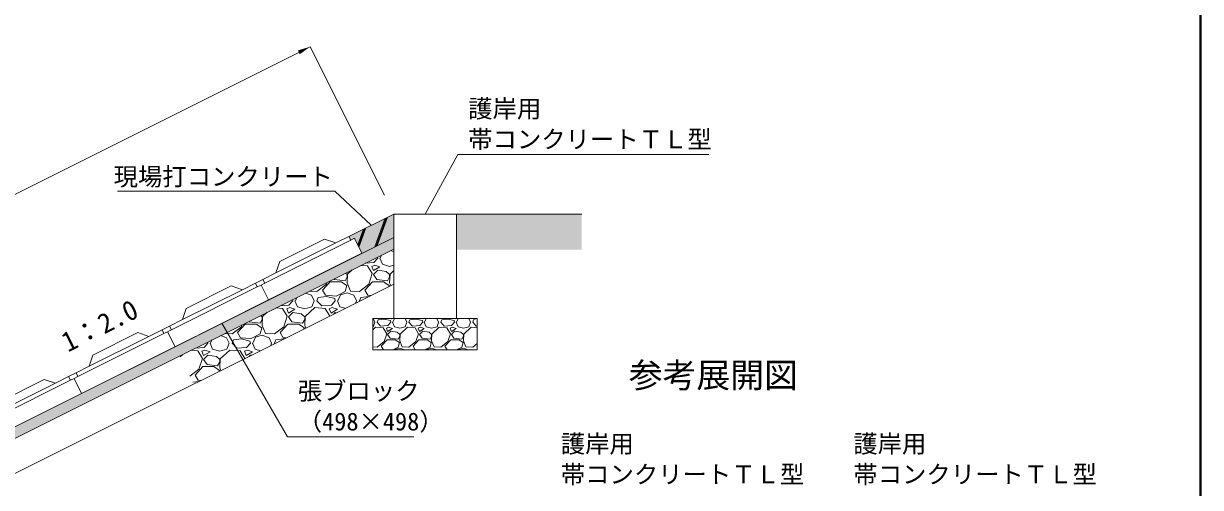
# Model space of a CAD drawing. Units: millimetres at full size, sheet at 1:20; details may follow other scales. Extents: x 0 to 4200, y 0 to 5940.
# Drawn here: x 1747 to 4000, y 1760 to 2648 of the extents above; entities that cross this region are included whole.
import ezdxf
from ezdxf.enums import TextEntityAlignment as Align

# ---------------------------------------------------------------- set-up
doc = ezdxf.new("R2010")
doc.units = ezdxf.units.MM
doc.header["$LTSCALE"] = 20
for name, color, linetype, lineweight in [('ハッチング', 7, 'Continuous', 9), ('ハッチング_基礎', 7, 'Continuous', 9), ('図枠', 7, 'Continuous', 5), ('基礎・縦帯・横帯', 7, 'Continuous', 13), ('寸法線', 7, 'Continuous', 13), ('引出線', 7, 'Continuous', 13), ('本体', 7, 'Continuous', 13)]:
    doc.layers.add(name, color=color, linetype=linetype, lineweight=lineweight)
for name, color, linetype in [('ハッチング_モルタル', 30, 'Continuous'), ('ハッチング_本体', 8, 'Continuous'), ('ハッチング_舗装', 7, 'Continuous'), ('文字', 7, 'Continuous')]:
    doc.layers.add(name, color=color, linetype=linetype)
doc.styles.add('ＭＳ ゴシック', font='')
doc.styles.get('ＭＳ ゴシック').set_extended_font_data('MS Gothic')

# ---------------------------------------------------------------- blocks, each defined once
blk = doc.blocks.new('filled_arrow')
at = {"color": 0, "linetype": 'Continuous', "lineweight": -2}
blk.add_solid([(7.5, 1.25), (0, 0), (7.5, -1.25)], dxfattribs=at)

msp = doc.modelspace()

# ---------------------------------------------------------------- hatches: boundary and pattern name
at = {"layer": 'ハッチング'}
h = msp.add_hatch(dxfattribs=at)
h.set_pattern_fill('USER', color=256, style=0, pattern_type=2)
h.set_pattern_definition([(70, (-3894.74, 684.58), (-30.07016, 10.94464), []), (70, (-3892.64, 685.56), (-30.07016, 10.94464), []), (70, (-3890.54, 686.55), (-30.07016, 10.94464), [])])
h.paths.add_polyline_path([(2369.49, 2240.34), (2373.07, 2233.18), (2380.23, 2236.76), (2394.54, 2208.14), (2455.36, 2238.55), (2455.36, 2283.27)])
at = {"layer": 'ハッチング_モルタル'}
msp.add_hatch(color=256, dxfattribs=at).paths.add_polyline_path([(2455.36, 2216.19), (2455.36, 2238.55), (963.45, 1492.6), (972.4, 1474.71)])
at = {"layer": 'ハッチング_本体'}
msp.add_hatch(color=256, dxfattribs=at).paths.add_polyline_path([(2369.49, 2240.34), (2373.07, 2233.18), (2380.23, 2236.76), (2394.54, 2208.14), (2455.36, 2238.55), (2455.36, 2283.27)])
at = {"layer": 'ハッチング_舗装'}
msp.add_hatch(color=256, dxfattribs=at).paths.add_polyline_path([(2575.36, 2283.27), (2575.36, 2215.27), (2815.36, 2215.27), (2815.36, 2283.27)])

# ---------------------------------------------------------------- linework, layer by layer
at = {"layer": 'ハッチング_基礎'}
for p, q in [((2449.32, 2213.17), (2455.36, 2210.91)), ((2417.38, 2190.3), (2400.67, 2188.85)), ((2424.7, 2198.43), (2417.38, 2190.3)), ((2424.7, 2198.43), (2424.26, 2200.64)), ((2428.76, 2198.43), (2433.64, 2187.05)), ((2429.58, 2198.43), (2432.23, 2204.63)), ((2433.64, 2187.05), (2447.46, 2182.98)), ((2366.18, 2167.54), (2363.23, 2170.12)), ((2366.99, 2168.35), (2366.18, 2151.28)), ((2366.18, 2162.66), (2366.18, 2167.54)), ((2375.83, 2176.43), (2366.99, 2168.35)), ((2405.19, 2183.8), (2392.66, 2184.84)), ((2414.13, 2169.17), (2405.19, 2183.8)), ((2407.63, 2148.85), (2414.13, 2169.17)), ((2419.01, 2185.42), (2413.32, 2182.98)), ((2413.32, 2182.98), (2416.57, 2174.86)), ((2416.57, 2174.86), (2428.76, 2182.17)), ((2424.7, 2175.67), (2416.57, 2167.54)), ((2416.57, 2167.54), (2423.07, 2157.79)), ((2428.76, 2182.17), (2419.01, 2185.42)), ((2440.95, 2173.23), (2424.7, 2175.67)), ((2447.46, 2167.54), (2440.95, 2173.23)), ((2447.46, 2182.98), (2455.36, 2185.31)), ((2448.27, 2168.35), (2447.46, 2151.28)), ((2447.46, 2162.66), (2447.46, 2167.54)), ((2455.36, 2174.83), (2448.27, 2168.35)), ((2308.47, 2135.03), (2326.35, 2148.85)), ((2319.03, 2137.47), (2333.67, 2153.72)), ((2326.35, 2148.85), (2327.43, 2152.23)), ((2333.67, 2153.72), (2354.8, 2153.72)), ((2340.98, 2159), (2341.79, 2157.79)), ((2341.79, 2157.79), (2362.11, 2155.35)), ((2354.8, 2153.72), (2365.36, 2146.41)), ((2362.11, 2155.35), (2366.18, 2162.66)), ((2365.36, 2146.41), (2362.11, 2135.03)), ((2366.18, 2151.28), (2372.68, 2135.84)), ((2389.75, 2135.03), (2407.63, 2148.85)), ((2400.31, 2137.47), (2414.95, 2153.72)), ((2414.95, 2153.72), (2436.08, 2153.72)), ((2423.07, 2157.79), (2443.39, 2155.35)), ((2436.08, 2153.72), (2446.64, 2146.41)), ((2443.39, 2155.35), (2447.46, 2162.66)), ((2446.64, 2146.41), (2446.09, 2144.47)), ((2447.46, 2151.28), (2449.59, 2146.22)), ((2262.14, 2117.15), (2261.7, 2119.36)), ((2267.02, 2117.15), (2269.67, 2123.35)), ((2286.76, 2131.89), (2297.9, 2127.71)), ((2294.38, 2135.7), (2308.47, 2135.03)), ((2297.9, 2127.71), (2302.78, 2117.15)), ((2308.47, 2117.15), (2310.91, 2123.65)), ((2326.35, 2125.27), (2310.91, 2123.65)), ((2324.72, 2127.71), (2319.03, 2137.47)), ((2345.04, 2126.09), (2324.72, 2127.71)), ((2342.61, 2121.21), (2326.35, 2125.27)), ((2343.42, 2117.15), (2342.61, 2121.21)), ((2362.11, 2135.03), (2345.04, 2126.09)), ((2348.3, 2117.15), (2353.17, 2128.53)), ((2353.17, 2128.53), (2366.18, 2132.59)), ((2366.18, 2132.59), (2379.18, 2127.71)), ((2372.68, 2135.84), (2389.75, 2135.03)), ((2379.18, 2127.71), (2384.06, 2117.15)), ((2389.75, 2117.15), (2392.19, 2123.65)), ((2407.63, 2125.27), (2392.19, 2123.65)), ((2406, 2127.71), (2400.31, 2137.47)), ((2411.66, 2127.26), (2406, 2127.71)), ((2407.67, 2125.26), (2407.63, 2125.27)), ((2242.63, 2102.52), (2230.1, 2103.56)), ((2254.82, 2109.02), (2238.11, 2107.57)), ((2251.57, 2087.89), (2242.63, 2102.52)), ((2256.45, 2104.14), (2250.76, 2101.7)), ((2250.76, 2101.7), (2254.01, 2093.58)), ((2254.01, 2093.58), (2266.2, 2100.89)), ((2262.14, 2117.15), (2254.82, 2109.02)), ((2266.2, 2100.89), (2256.45, 2104.14)), ((2266.2, 2117.15), (2271.08, 2105.77)), ((2271.08, 2105.77), (2284.9, 2101.7)), ((2284.9, 2101.7), (2298.71, 2105.77)), ((2304.4, 2104.14), (2285.71, 2087.07)), ((2298.71, 2105.77), (2302.78, 2117.15)), ((2323.91, 2102.52), (2304.4, 2104.14)), ((2317.41, 2107.39), (2308.47, 2117.15)), ((2336.1, 2109.02), (2317.41, 2107.39)), ((2332.85, 2087.89), (2323.91, 2102.52)), ((2337.73, 2104.14), (2332.04, 2101.7)), ((2332.04, 2101.7), (2335.29, 2093.58)), ((2335.29, 2093.58), (2347.48, 2100.89)), ((2343.42, 2117.15), (2336.1, 2109.02)), ((2347.48, 2100.89), (2337.73, 2104.14)), ((2347.48, 2117.15), (2352.36, 2105.77)), ((2352.36, 2105.77), (2362.63, 2102.75)), ((2382.46, 2112.66), (2384.06, 2117.15)), ((2390.28, 2116.57), (2389.75, 2117.15)), ((2178.42, 2077.72), (2179.23, 2076.51)), ((2179.23, 2076.51), (2199.55, 2074.07)), ((2199.55, 2074.07), (2203.62, 2081.38)), ((2203.62, 2086.26), (2200.67, 2088.84)), ((2204.43, 2087.07), (2203.62, 2070)), ((2203.62, 2081.38), (2203.62, 2086.26)), ((2213.27, 2095.15), (2204.43, 2087.07)), ((2245.07, 2067.57), (2251.57, 2087.89)), ((2262.14, 2094.39), (2254.01, 2086.26)), ((2254.01, 2086.26), (2260.51, 2076.51)), ((2260.51, 2076.51), (2280.83, 2074.07)), ((2278.39, 2091.95), (2262.14, 2094.39)), ((2284.9, 2086.26), (2278.39, 2091.95)), ((2280.83, 2074.07), (2284.9, 2081.38)), ((2285.71, 2087.07), (2284.9, 2070)), ((2284.9, 2081.38), (2284.9, 2086.26)), ((2332.84, 2087.85), (2332.85, 2087.89)), ((2343.42, 2094.39), (2340.92, 2091.89)), ((2345.34, 2094.1), (2343.42, 2094.39)), ((2416.05, 2083.27), (2419.38, 2076.05)), ((2416.33, 2067.52), (2419.38, 2076.05)), ((2423.65, 2076.05), (2425.47, 2080.93)), ((2430.35, 2068.74), (2423.65, 2076.05)), ((2437.06, 2082.15), (2425.47, 2080.93)), ((2449.25, 2079.1), (2437.06, 2082.15)), ((2449.86, 2076.05), (2444.37, 2069.96)), ((2451.08, 2082.76), (2444.64, 2083.27)), ((2449.86, 2076.05), (2449.25, 2079.1)), ((2452.06, 2083.27), (2451.08, 2082.76)), ((2452.91, 2076.05), (2456.56, 2067.52)), ((2453.52, 2076.05), (2456.61, 2083.27)), ((2477.01, 2083.27), (2480.34, 2076.05)), ((2477.29, 2067.52), (2480.34, 2076.05)), ((2484.61, 2076.05), (2486.43, 2080.93)), ((2491.31, 2068.74), (2484.61, 2076.05)), ((2498.02, 2082.15), (2486.43, 2080.93)), ((2510.21, 2079.1), (2498.02, 2082.15)), ((2510.82, 2076.05), (2505.33, 2069.96)), ((2512.04, 2082.76), (2505.6, 2083.27)), ((2510.82, 2076.05), (2510.21, 2079.1)), ((2513.02, 2083.27), (2512.04, 2082.76)), ((2513.87, 2076.05), (2517.52, 2067.52)), ((2514.48, 2076.05), (2517.57, 2083.27)), ((2537.97, 2083.27), (2541.3, 2076.05)), ((2538.25, 2067.52), (2541.3, 2076.05)), ((2545.57, 2076.05), (2547.39, 2080.93)), ((2552.27, 2068.74), (2545.57, 2076.05)), ((2558.98, 2082.15), (2547.39, 2080.93)), ((2571.17, 2079.1), (2558.98, 2082.15)), ((2571.78, 2076.05), (2566.29, 2069.96)), ((2573, 2082.76), (2566.56, 2083.27)), ((2571.78, 2076.05), (2571.17, 2079.1)), ((2573.98, 2083.27), (2573, 2082.76)), ((2574.83, 2076.05), (2578.48, 2067.52)), ((2575.44, 2076.05), (2578.53, 2083.27)), ((2598.93, 2083.27), (2602.26, 2076.05)), ((2599.21, 2067.52), (2602.26, 2076.05)), ((2606.53, 2076.05), (2608.35, 2080.93)), ((2613.23, 2068.74), (2606.53, 2076.05)), ((2611.18, 2081.23), (2608.35, 2080.93)), ((2124.2, 2050.61), (2135.34, 2046.43)), ((2131.82, 2054.42), (2145.91, 2053.75)), ((2145.91, 2053.75), (2163.79, 2067.57)), ((2156.47, 2056.19), (2171.11, 2072.44)), ((2162.16, 2046.43), (2156.47, 2056.19)), ((2163.79, 2067.57), (2164.87, 2070.95)), ((2171.11, 2072.44), (2192.24, 2072.44)), ((2199.55, 2053.75), (2182.48, 2044.81)), ((2190.61, 2047.25), (2203.62, 2051.31)), ((2192.24, 2072.44), (2202.8, 2065.13)), ((2202.8, 2065.13), (2199.55, 2053.75)), ((2203.62, 2070), (2210.12, 2054.56)), ((2203.62, 2051.31), (2216.62, 2046.43)), ((2210.12, 2054.56), (2227.19, 2053.75)), ((2227.19, 2053.75), (2245.07, 2067.57)), ((2237.75, 2056.19), (2252.39, 2072.44)), ((2243.44, 2046.43), (2237.75, 2056.19)), ((2252.39, 2072.44), (2273.52, 2072.44)), ((2273.52, 2072.44), (2284.08, 2065.13)), ((2284.08, 2065.13), (2283.53, 2063.19)), ((2284.9, 2070), (2287.03, 2064.94)), ((2415.36, 2067.23), (2416.33, 2067.52)), ((2420.6, 2066.3), (2415.36, 2061.52)), ((2435.23, 2065.08), (2420.6, 2066.3)), ((2444.37, 2069.96), (2430.35, 2068.74)), ((2441.93, 2054.11), (2435.23, 2065.08)), ((2437.06, 2038.87), (2441.93, 2054.11)), ((2445.59, 2066.3), (2441.32, 2064.47)), ((2441.32, 2064.47), (2443.76, 2058.37)), ((2443.76, 2058.37), (2452.91, 2063.86)), ((2449.86, 2058.98), (2443.76, 2052.89)), ((2443.76, 2052.89), (2448.64, 2045.57)), ((2452.91, 2063.86), (2445.59, 2066.3)), ((2462.05, 2057.15), (2449.86, 2058.98)), ((2456.56, 2067.52), (2466.93, 2064.47)), ((2466.93, 2052.89), (2462.05, 2057.15)), ((2466.93, 2064.47), (2477.29, 2067.52)), ((2467.54, 2053.5), (2466.93, 2040.69)), ((2466.93, 2049.23), (2466.93, 2052.89)), ((2481.56, 2066.3), (2467.54, 2053.5)), ((2496.19, 2065.08), (2481.56, 2066.3)), ((2505.33, 2069.96), (2491.31, 2068.74)), ((2502.89, 2054.11), (2496.19, 2065.08)), ((2498.02, 2038.87), (2502.89, 2054.11)), ((2506.55, 2066.3), (2502.28, 2064.47)), ((2502.28, 2064.47), (2504.72, 2058.37)), ((2504.72, 2058.37), (2513.87, 2063.86)), ((2510.82, 2058.98), (2504.72, 2052.89)), ((2504.72, 2052.89), (2509.6, 2045.57)), ((2513.87, 2063.86), (2506.55, 2066.3)), ((2523.01, 2057.15), (2510.82, 2058.98)), ((2517.52, 2067.52), (2527.89, 2064.47)), ((2527.89, 2052.89), (2523.01, 2057.15)), ((2527.89, 2064.47), (2538.25, 2067.52)), ((2528.5, 2053.5), (2527.89, 2040.69)), ((2527.89, 2049.23), (2527.89, 2052.89)), ((2542.52, 2066.3), (2528.5, 2053.5)), ((2557.15, 2065.08), (2542.52, 2066.3)), ((2566.29, 2069.96), (2552.27, 2068.74)), ((2563.85, 2054.11), (2557.15, 2065.08)), ((2558.98, 2038.87), (2563.85, 2054.11)), ((2567.51, 2066.3), (2563.24, 2064.47)), ((2563.24, 2064.47), (2565.68, 2058.37)), ((2565.68, 2058.37), (2574.83, 2063.86)), ((2571.78, 2058.98), (2565.68, 2052.89)), ((2565.68, 2052.89), (2570.56, 2045.57)), ((2574.83, 2063.86), (2567.51, 2066.3)), ((2583.97, 2057.15), (2571.78, 2058.98)), ((2578.48, 2067.52), (2588.85, 2064.47)), ((2588.85, 2052.89), (2583.97, 2057.15)), ((2588.85, 2064.47), (2599.21, 2067.52)), ((2589.46, 2053.5), (2588.85, 2040.69)), ((2588.85, 2049.23), (2588.85, 2052.89)), ((2603.48, 2066.3), (2589.46, 2053.5)), ((2615.36, 2065.31), (2603.48, 2066.3)), ((2615.36, 2068.92), (2613.23, 2068.74)), ((2099.58, 2035.87), (2092.26, 2027.74)), ((2099.58, 2035.87), (2099.14, 2038.08)), ((2103.64, 2035.87), (2108.52, 2024.49)), ((2104.46, 2035.87), (2107.11, 2042.07)), ((2135.34, 2046.43), (2140.22, 2035.87)), ((2136.15, 2024.49), (2140.22, 2035.87)), ((2145.91, 2035.87), (2148.35, 2042.37)), ((2154.85, 2026.11), (2145.91, 2035.87)), ((2163.79, 2043.99), (2148.35, 2042.37)), ((2182.48, 2044.81), (2162.16, 2046.43)), ((2180.05, 2039.93), (2163.79, 2043.99)), ((2180.86, 2035.87), (2173.54, 2027.74)), ((2180.86, 2035.87), (2180.05, 2039.93)), ((2184.92, 2035.87), (2189.8, 2024.49)), ((2185.74, 2035.87), (2190.61, 2047.25)), ((2216.62, 2046.43), (2221.5, 2035.87)), ((2219.9, 2031.38), (2221.5, 2035.87)), ((2227.19, 2035.87), (2229.63, 2042.37)), ((2227.72, 2035.29), (2227.19, 2035.87)), ((2245.07, 2043.99), (2229.63, 2042.37)), ((2249.1, 2045.98), (2243.44, 2046.43)), ((2245.11, 2043.98), (2245.07, 2043.99)), ((2415.36, 2028.9), (2423.65, 2028.5)), ((2423.65, 2028.5), (2437.06, 2038.87)), ((2431.57, 2030.33), (2442.54, 2042.52)), ((2435.69, 2023.27), (2431.57, 2030.33)), ((2442.54, 2042.52), (2458.39, 2042.52)), ((2448.64, 2045.57), (2463.88, 2043.74)), ((2463.88, 2028.5), (2453.89, 2023.27)), ((2458.39, 2042.52), (2466.32, 2037.04)), ((2463.88, 2043.74), (2466.93, 2049.23)), ((2466.32, 2037.04), (2463.88, 2028.5)), ((2466.93, 2040.69), (2471.8, 2029.11)), ((2471.8, 2029.11), (2484.61, 2028.5)), ((2484.61, 2028.5), (2498.02, 2038.87)), ((2492.53, 2030.33), (2503.5, 2042.52)), ((2496.65, 2023.27), (2492.53, 2030.33)), ((2503.5, 2042.52), (2519.35, 2042.52)), ((2509.6, 2045.57), (2524.84, 2043.74)), ((2524.84, 2028.5), (2514.85, 2023.27)), ((2519.35, 2042.52), (2527.28, 2037.04)), ((2524.84, 2043.74), (2527.89, 2049.23)), ((2527.28, 2037.04), (2524.84, 2028.5)), ((2527.89, 2040.69), (2532.76, 2029.11)), ((2532.76, 2029.11), (2545.57, 2028.5)), ((2545.57, 2028.5), (2558.98, 2038.87)), ((2553.49, 2030.33), (2564.46, 2042.52)), ((2557.61, 2023.27), (2553.49, 2030.33)), ((2564.46, 2042.52), (2580.31, 2042.52)), ((2570.56, 2045.57), (2585.8, 2043.74)), ((2585.8, 2028.5), (2575.81, 2023.27)), ((2580.31, 2042.52), (2588.24, 2037.04)), ((2585.8, 2043.74), (2588.85, 2049.23)), ((2588.24, 2037.04), (2585.8, 2028.5)), ((2588.85, 2040.69), (2593.72, 2029.11)), ((2593.72, 2029.11), (2606.53, 2028.5)), ((2606.53, 2028.5), (2615.36, 2035.33)), ((2614.45, 2030.33), (2615.36, 2031.34)), ((2615.36, 2028.77), (2614.45, 2030.33)), ((2050.71, 2013.87), (2046.42, 2009.95)), ((2080.07, 2021.24), (2067.54, 2022.28)), ((2092.26, 2027.74), (2075.55, 2026.29)), ((2089.01, 2006.61), (2080.07, 2021.24)), ((2082.51, 1986.29), (2089.01, 2006.61)), ((2093.89, 2022.86), (2088.2, 2020.42)), ((2088.2, 2020.42), (2091.45, 2012.3)), ((2091.45, 2012.3), (2103.64, 2019.61)), ((2099.58, 2013.11), (2091.45, 2004.98)), ((2103.64, 2019.61), (2093.89, 2022.86)), ((2115.83, 2010.67), (2099.58, 2013.11)), ((2108.52, 2024.49), (2122.34, 2020.42)), ((2122.34, 2004.98), (2115.83, 2010.67)), ((2122.34, 2020.42), (2136.15, 2024.49)), ((2123.15, 2005.79), (2122.34, 1988.72)), ((2141.84, 2022.86), (2123.15, 2005.79)), ((2161.35, 2021.24), (2141.84, 2022.86)), ((2173.54, 2027.74), (2154.85, 2026.11)), ((2170.29, 2006.61), (2161.35, 2021.24)), ((2175.17, 2022.86), (2169.48, 2020.42)), ((2169.48, 2020.42), (2172.73, 2012.3)), ((2170.28, 2006.57), (2170.29, 2006.61)), ((2172.73, 2012.3), (2184.92, 2019.61)), ((2184.92, 2019.61), (2175.17, 2022.86)), ((2180.86, 2013.11), (2178.36, 2010.61)), ((2182.78, 2012.82), (2180.86, 2013.11)), ((2189.8, 2024.49), (2200.07, 2021.47)), ((2457.02, 2023.27), (2457.17, 2023.63)), ((2457.17, 2023.63), (2466.93, 2026.67)), ((2466.93, 2026.67), (2476, 2023.27)), ((2517.98, 2023.27), (2518.13, 2023.63)), ((2518.13, 2023.63), (2527.89, 2026.67)), ((2527.89, 2026.67), (2536.96, 2023.27)), ((2578.94, 2023.27), (2579.09, 2023.63)), ((2579.09, 2023.63), (2588.85, 2026.67)), ((2588.85, 2026.67), (2597.92, 2023.27)), ((2065.01, 1972.76), (2082.51, 1986.29)), ((2075.19, 1974.91), (2089.83, 1991.16)), ((2089.83, 1991.16), (2110.96, 1991.16)), ((2091.45, 2004.98), (2097.95, 1995.23)), ((2097.95, 1995.23), (2118.27, 1992.79)), ((2110.96, 1991.16), (2121.52, 1983.85)), ((2118.27, 1992.79), (2122.34, 2000.1)), ((2121.52, 1983.85), (2120.97, 1981.91)), ((2122.34, 2000.1), (2122.34, 2004.98)), ((2122.34, 1988.72), (2124.47, 1983.66)), ((2082.51, 1962.71), (2070.66, 1961.47)), ((2080.88, 1965.15), (2075.19, 1974.91)), ((2086.54, 1964.7), (2080.88, 1965.15)), ((2082.55, 1962.7), (2082.51, 1962.71))]:
    msp.add_line(p, q, dxfattribs=at)
at = {"layer": '図枠', "lineweight": 40}
msp.add_line((4000, 5740), (4000, 200), dxfattribs=at)
at = {"layer": '基礎・縦帯・横帯'}
for p, q in [((2369.49, 2240.34), (2455.36, 2283.27)), ((2575.36, 2283.27), (2815.36, 2283.27)), ((963.45, 1492.6), (2455.36, 2238.55)), ((972.4, 1474.71), (2455.36, 2216.19)), ((2415.36, 2083.27), (2615.36, 2083.27)), ((2415.36, 2083.27), (2415.36, 2023.27)), ((2615.36, 2083.27), (2615.36, 2023.27)), ((2415.36, 2023.27), (2615.36, 2023.27))]:
    msp.add_line(p, q, dxfattribs=at)
at = {"layer": '基礎・縦帯・横帯', "lineweight": 9}
msp.add_line((985.57, 1414.21), (2455.36, 2149.11), dxfattribs=at)
at = {"layer": '基礎・縦帯・横帯', "lineweight": 5}
for p, q in [((2204.92, 2158.05), (2190.61, 2150.9)), ((2026.03, 2068.61), (2011.72, 2061.45)), ((1847.15, 1979.17), (1832.84, 1972.01))]:
    msp.add_line(p, q, dxfattribs=at)
at = {"layer": '寸法線'}
for p in [(785.45, 1848.6), (2437.47, 2319.05)]:
    msp.add_line(p, (2295.25, 2603.5), dxfattribs=at)
at = {"layer": '引出線'}
for points in [[(2515.36, 2283.27), (2578.05, 2396.92), (3058.93, 2396.92)], [(2412.43, 2261.81), (2342.68, 2327.06), (1926.59, 2327.06)], [(2126.21, 2073.98), (2251.73, 1856.58), (2493.94, 1856.58)]]:
    msp.add_lwpolyline(points, dxfattribs=at)
at = {"layer": '本体'}
for p, q in [((2455.36, 2083.27), (2455.36, 2283.27)), ((2575.36, 2283.27), (2455.36, 2283.27)), ((2575.36, 2083.27), (2575.36, 2283.27)), ((2237.12, 2192.04), (2322.98, 2234.97)), ((2322.98, 2234.97), (2344.45, 2227.82)), ((2344.45, 2227.82), (2369.49, 2240.34)), ((2369.49, 2240.34), (2373.07, 2233.18)), ((2373.07, 2233.18), (2380.23, 2236.76)), ((2380.23, 2236.76), (2394.54, 2208.14)), ((2215.65, 2118.7), (2394.54, 2208.14)), ((2229.96, 2170.57), (2237.12, 2192.04)), ((2204.92, 2158.05), (2229.96, 2170.57)), ((2058.23, 2102.6), (2144.1, 2145.53)), ((2144.1, 2145.53), (2165.57, 2138.37)), ((2165.57, 2138.37), (2190.61, 2150.9)), ((2190.61, 2150.9), (2194.19, 2143.74)), ((2194.19, 2143.74), (2201.34, 2147.32)), ((2201.34, 2147.32), (2208.5, 2150.9)), ((2201.34, 2147.32), (2215.65, 2118.7)), ((2201.34, 2147.32), (2215.65, 2118.7)), ((2204.92, 2158.05), (2208.5, 2150.9)), ((2036.77, 2029.25), (2215.65, 2118.7)), ((2051.08, 2081.13), (2058.23, 2102.6)), ((2026.03, 2068.61), (2051.08, 2081.13)), ((2575.36, 2083.27), (2455.36, 2083.27)), ((1879.35, 2013.15), (1965.21, 2056.09)), ((1965.21, 2056.09), (1986.68, 2048.93)), ((1986.68, 2048.93), (2011.72, 2061.45)), ((2011.72, 2061.45), (2015.3, 2054.3)), ((2015.3, 2054.3), (2022.46, 2057.88)), ((2022.46, 2057.88), (2029.61, 2061.45)), ((2022.46, 2057.88), (2036.77, 2029.25)), ((2022.46, 2057.88), (2036.77, 2029.25)), ((2026.03, 2068.61), (2029.61, 2061.45)), ((1857.88, 1939.81), (2036.77, 2029.25)), ((1872.19, 1991.69), (1879.35, 2013.15)), ((1847.15, 1979.17), (1872.19, 1991.69)), ((1700.46, 1923.71), (1786.33, 1966.64)), ((1786.33, 1966.64), (1807.79, 1959.49)), ((1807.79, 1959.49), (1832.84, 1972.01)), ((1832.84, 1972.01), (1836.42, 1964.86)), ((1836.42, 1964.86), (1843.57, 1968.43)), ((1843.57, 1968.43), (1850.73, 1972.01)), ((1843.57, 1968.43), (1857.88, 1939.81)), ((1843.57, 1968.43), (1857.88, 1939.81)), ((1847.15, 1979.17), (1850.73, 1972.01)), ((1679, 1850.37), (1857.88, 1939.81))]:
    msp.add_line(p, q, dxfattribs=at)
at = {"layer": '本体', "lineweight": 9}
for p, q in [((2208.5, 2150.9), (2373.07, 2233.18)), ((2229.96, 2170.57), (2344.45, 2227.82)), ((2029.61, 2061.45), (2194.19, 2143.74)), ((2051.08, 2081.13), (2165.57, 2138.37)), ((1850.73, 1972.01), (2015.3, 2054.3)), ((1872.19, 1991.69), (1986.68, 2048.93)), ((1671.84, 1882.57), (1836.42, 1964.86)), ((1693.31, 1902.25), (1807.79, 1959.49))]:
    msp.add_line(p, q, dxfattribs=at)

# ---------------------------------------------------------------- block references
at = {"layer": '寸法線', "xscale": 3.2, "yscale": 3.2, "rotation": 206.6}
msp.add_blockref('filled_arrow', (2295.25, 2603.5), dxfattribs=at)
at = {"layer": '引出線', "xscale": 0.133, "yscale": 0.133}
for p, rotation in [((2515.36, 2283.27), 61.1), ((2412.43, 2261.81), 136.9), ((2126.21, 2073.98), 300)]:
    msp.add_blockref('filled_arrow', p, dxfattribs=dict(at, rotation=rotation))

# ---------------------------------------------------------------- texts
at = {"layer": '寸法線', "style": 'ＭＳ ゴシック'}
msp.add_text('1：2.0', height=37.98, rotation=26.565, dxfattribs=at).set_placement((1905.84, 2042.47), align=Align.BOTTOM_CENTER)
at = {"layer": '引出線', "style": 'ＭＳ ゴシック'}
for s, p in [('護岸用', (2598.05, 2457.52)), ('帯コンクリートＴＬ型', (2598.05, 2399.02)), ('張ブロック', (2271.73, 1917.18)), ('（498×498）', (2271.73, 1858.68)), ('護岸用', (2775.28, 1816.02)), ('護岸用', (3335.32, 1816.02)), ('帯コンクリートＴＬ型', (2775.28, 1757.52)), ('帯コンクリートＴＬ型', (3335.32, 1757.52))]:
    msp.add_text(s, height=34.18, dxfattribs=at).set_placement(p, align=Align.BOTTOM_LEFT)
msp.add_text('現場打コンクリート', height=34.18, dxfattribs=at).set_placement((2338.68, 2371.9), align=Align.TOP_RIGHT)
at = {"layer": '文字', "style": 'ＭＳ ゴシック'}
msp.add_text('参考展開図', height=47.47, dxfattribs=at).set_placement((3067.24, 1974.62), align=Align.MIDDLE_CENTER)

doc.saveas('drawing.dxf')
